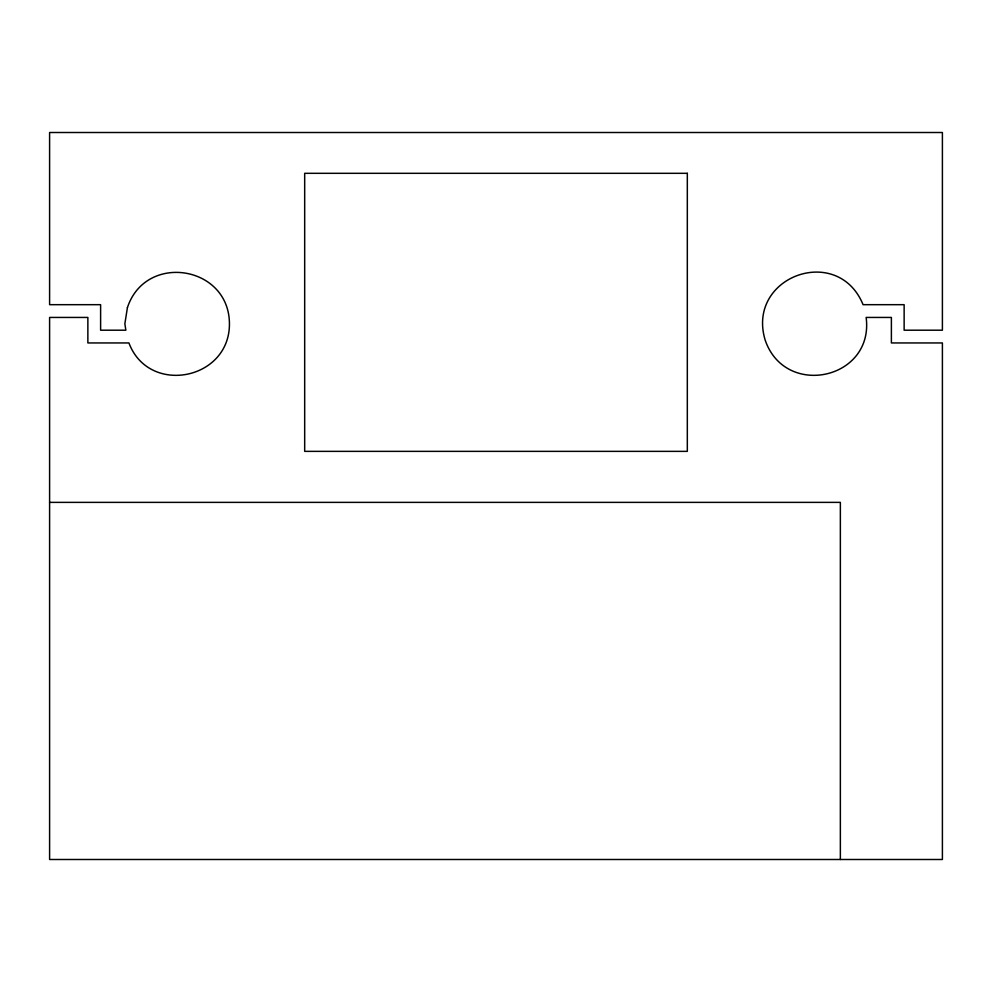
<?xml version="1.0" encoding="UTF-8"?>
<svg xmlns="http://www.w3.org/2000/svg" width="992" height="992" viewBox="0 0 992 992"><rect width="100%" height="100%" fill="white"/><g stroke="black" fill="none" stroke-linecap="round" stroke-linejoin="round"><path stroke-width="1.49" d="M49.6 502.374L840.36 502.374L840.36 859.494M127.41 307.656L124.856 323.814L125.86 330.2L100.614 330.2L100.614 304.68L49.6 304.68L49.6 132.506L942.4 132.506L942.4 330.2L904.134 330.2L904.134 304.68L863.077 304.68C837.868 243.214 746.108 276.47 765.13 339.971C785.106 398.871 874.262 379.266 866.14 317.44L891.386 317.44L891.386 342.947L942.4 342.947L942.4 859.494L49.6 859.494L49.6 317.44L87.866 317.44L87.866 342.947L128.923 342.947C148.775 395.845 229.71 380.048 229.437 323.814C229.288 265.509 145.564 252.253 127.41 307.656M687.32 173.315L304.68 173.315L304.68 451.36L687.32 451.36L687.32 173.315"/></g></svg>
